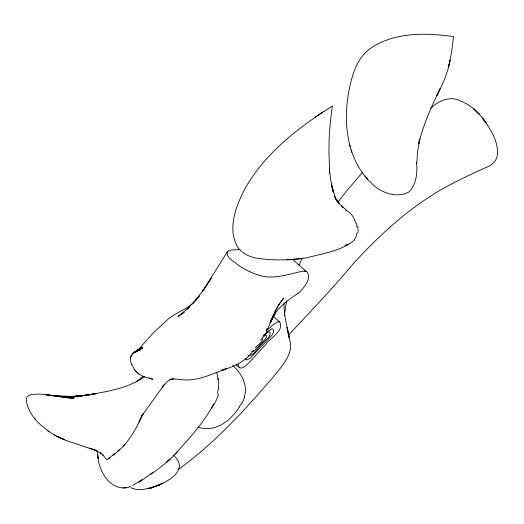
<?xml version="1.0" encoding="UTF-8"?>
<svg xmlns="http://www.w3.org/2000/svg" width="524" height="524" viewBox="0 0 524 524"><rect width="100%" height="100%" fill="white"/><g stroke="black" fill="none" stroke-linecap="round" stroke-linejoin="round"><path stroke-width="0.79" d="M416.822 163.108L417.543 151.502L419.809 138.978L418.65 143.72C423.366 124.463 431.573 106.365 440.16 88.576L436.754 95.604C442.662 84.351 447.974 72.653 450.109 60.031L448.629 66.509L451.557 52.616L453.548 36.549C426.143 32.894 395.961 31.853 371.798 47.501C360.178 54.778 354.499 68.127 351.146 80.86C342.48 114.455 344.157 154.456 369.145 180.983M284.218 302.577C283.405 314.57 287.231 326.21 289.209 337.908L287.073 327.513C288.547 335.629 292.071 344.144 289.589 352.436C286.183 362.202 278.807 369.898 272.519 377.87C243.883 411.045 213.982 443.782 178.265 469.504M193.808 302.885L186.452 307.922L172.697 315.749L168.499 318.782L153.034 333.153L136.751 351.381L138.853 349.089L136.856 351.178L141.88 347.157L135.087 352.449L142.07 347.615L134.878 352.462L142.548 347.792L134.668 352.318L142.888 347.818L134.714 352.062L139.05 349.98C132.199 351.106 128.295 358.298 131.76 364.475M218.37 388.697L218.521 386.987A26.279 23.207 89.2 0 0 218.272 380.955L218.128 380.103M284.277 315.73L286.635 300.796M130.659 357.394L131.151 355.547M244.269 397.146C248.16 385.441 241.597 373.042 232.695 365.569M114.579 453.791L112.405 455.507C126.598 446.094 135.238 431.029 141.965 415.814L140.19 419.501L143.517 413.109L141.172 416.881L164.549 384.164M270.561 321.31L271.498 319.234M272.12 317.845L275.159 311.079M271.072 320.203L271.982 318.179M138.906 422.416L140.635 418.624M269.958 322.823L272.008 318.631L270.6 321.467M299.047 265.013L302.525 257.998M266.349 331.194C272.434 320.229 275.362 307.496 283.897 297.979L278.775 304.634L275.519 310.437M213.838 403.716C203.744 422.803 188.961 438.922 174.505 454.786M266.447 329.793L267.194 328.332M270.26 322.365L272.035 319.057L270.122 322.332M239.94 249.47L231.398 250.027L228.929 250.688L227.311 251.815L202.428 291.691L211.257 278.244L203.043 290.532L194.09 302.191L199.467 295.798L186.786 309.546L189.675 306.828L177.905 316.516L182.686 313.398M270.666 321.428L275.218 313.961M227.311 251.815C225.851 257.723 233.986 261.345 237.588 264.705C243.87 268.995 250.675 272.591 257.946 274.89C273.371 280.451 289.202 273.62 304.352 270.921M166.213 462.096C167.411 460.288 173.948 457.229 173.162 455.369M239.35 407.069C230.711 420.864 214.978 433.001 197.908 427.06M288.6 335.059C310.188 311.787 332.236 288.862 352.626 264.463C380.07 234.261 410.718 206.253 446.69 186.544C460.216 179.47 473.925 172.737 487.942 166.684C492.265 164.7 495.828 161.327 497.093 156.643C499.47 142.482 490.556 129.009 482.499 118.103L486.41 123.343M124.62 444.817L124.836 444.535L123.71 445.891M337.862 202.185L347.32 190.147L362.713 172.101M163.324 385.657L162.113 387.184L166.999 381.616L170.595 379.297L169.625 379.605L171.636 379.094L170.215 379.441C174.407 378.295 178.73 379.586 182.955 379.789C198.432 381.144 212.842 373.717 226.892 368.411L221.338 370.566C233.586 366.597 246.188 361.652 253.511 350.287M272.257 317.904C278.395 307.044 288.207 299.82 298.425 293.106M354.604 239.959C341.635 250.924 323.053 253.439 307.136 257.723C290.578 260.343 273.554 260.71 256.963 258.221C249.961 257.133 243.221 253.773 238.499 248.455C226.754 230.246 235.571 206.895 244.584 189.419C264.555 153.525 298.176 127.627 332.34 106.031L330.146 123.769L329.157 138.356L328.928 152.346L329.662 173.588L329.354 169.016M131.969 354.178L135.015 351.827M173.516 455.847L177.525 451.577M136.921 351.139L138.605 349.442L136.856 351.093M266.002 331.142L272.401 325.332L277.373 322.064A7.519 3.033 -48.9 0 1 279.698 321.965C284.643 331.155 269.329 338.275 265.341 345.015C259.118 351.362 253.518 358.298 247.105 364.468C245.088 366.525 240.195 370.553 238.433 366.152A7.729 3.118 -48.9 0 1 238.59 363.63M263.376 335.471L267.98 331.279L271.308 329.092A5.037 2.03 -48.9 0 1 272.866 329.02L273.757 330.677L273.666 332.118L272.388 334.574L269.86 337.594L250.007 358.39L246.732 360.014L245.225 358.626M263.258 335.969L268.458 331.941A3.93 1.585 -48.9 0 1 269.677 331.889C272.054 336.84 264.437 340.305 262.17 343.934C257.716 346.914 254.166 356.255 248.428 355.56M261.869 338.039L265.413 335.294A2.672 1.081 -48.9 0 1 266.238 335.262L266.657 336.899L265.157 339.231L254.657 350.36L252.738 351.656L251.789 351.355M117.907 451.04L119.151 449.906L118.588 450.404M260.618 339.912L262.19 338.753A1.441 0.583 -48.9 0 1 262.635 338.733C262.465 342.244 257.736 345.028 255.345 347.582M136.902 381.505L143.078 376.278M114.337 453.981L106.837 459.856L102.462 454.505L103.077 455.068L100.32 452.815L101.387 453.588L93.711 449.513L97.3 450.961L66.096 440.448L54.28 434.92M144.493 376.71C128.046 388.428 107.322 391.454 87.921 394.972L96.534 393.537L77.192 396.452M152.818 472.399L138.794 482.552M430.237 108.75C438.267 100.877 450.293 95.185 461.074 101.256C471.548 105.239 479.683 113.682 485.945 122.734M315.317 117.134L323.78 111.396M183.269 313.057L184.369 312.383M131.197 487.916L136.725 489.586L142.109 489.645L151.901 487.68L151.161 487.896L159.276 484.949L147.892 488.696C160.927 485.748 192.066 471.829 173.66 455.494M163.03 483.135L158.052 485.479L161.53 483.842M348.591 244.184L345.015 245.35M130.81 486.953L129.579 486.593M128.891 487.386C109.012 491.912 96.894 468.332 97.615 451.491M77.251 396.439L86.886 395.109L74.932 396.445M76.576 396.399L94.955 393.969L83.44 395.581L70.209 396.694M76.74 396.386L84.783 395.397L75.096 396.413M286.707 259.825L300.35 258.738M70.223 396.694L82.104 395.771L69.541 396.419M126.179 487.752L123.474 487.87M172.809 378.996L172.468 379.009L173.785 378.957M70.209 396.603L77.198 396.694L49.341 395.424L55.066 395.993M56.69 396.137L59.939 396.426M61.563 396.57L74.565 397.716L46.099 394.821L73.779 398.384C59.317 397.788 44.573 392.175 30.084 394.854C28.047 395.581 26.416 397.33 26.239 399.55C27.798 415.493 41.881 427.368 54.81 435.254M149.143 378.027L153.015 379.265L143.995 376.821L138.572 373.828M89.355 448.04L95.42 450.267M150.008 378.433L150.748 378.708M345.414 210.183C351.276 212.259 354.506 218.279 356.15 223.918M47.717 430.748L48.909 431.501M131.635 364.193L134.399 369.505L137.406 372.865M137.019 372.544L138.952 374.136M346.528 210.209L341.321 205.683L342.997 207.373L337.305 201.622L339.179 203.508L336.329 200.037L338.039 202.369L334.672 196.769L336.12 199.624L332.458 188.594L333.362 192.059L331.81 185.751L332.851 189.996M292.477 259.354L306.37 271.465M272.971 316.096L279.698 321.965M236.337 364.999L239.396 367.665M134.655 369.846L136.345 371.876M364.442 175.271L367.625 179.162M35.056 418.761L35.449 419.292M369.78 181.225C378.105 191.699 394.867 198.589 407.731 192.57A12.098 10.677 -60.9 0 0 410.626 190.205C416.632 182.404 417.523 171.748 416.495 162.289M216.766 372.446L218.325 379.618M351.073 149.916L351.833 152.346M349.357 144.303L350.117 146.766M332.878 190.225L333.362 192.059M331.437 184.081L332.478 188.463L330.611 179.3L329.301 168.256M217.755 378.426L218.004 379.54M356.779 226.597L356.857 227.056M98.112 457.282L98.309 458.572L97.792 455.081M356.831 233.036A13.847 12.746 -30.7 0 1 354.348 239.769M357.8 226.944A23.613 22.63 23.6 0 1 357.892 233.147M356.549 223.846A25.25 20.777 62.9 0 1 357.178 226.578M304.136 271.301A29.226 10.677 -53.6 0 1 307.123 271.963C311.433 278.48 304.988 286.307 300.619 291.056A12.818 4.061 -45.1 0 1 298.438 293.165M242.049 402.196A44.664 43.315 -32.3 0 1 239.199 406.965M244.505 397.212A33.457 32.344 -34.5 0 1 242.422 402.366M218.298 388.69A33.752 29.999 89 0 1 217.375 393.747M218.41 394.1A38.547 34.42 88.8 0 1 211.493 408.216M170.346 459.371A24.923 1.264 -37.1 0 1 150.827 474.358M141.984 479.493A42.634 3.373 -38.8 0 1 132.592 485.427M129.507 486.691A43.787 4.834 -54.8 0 1 129.461 486.626M109.732 457.675L108.37 458.723L109.732 457.675M137.799 350.785L135.408 351.748L140.091 349.881L137.799 350.785M64.544 439.833L56.762 436.289L64.544 439.833M479.303 114.239L473.932 109.058L479.303 114.239"/></g></svg>
